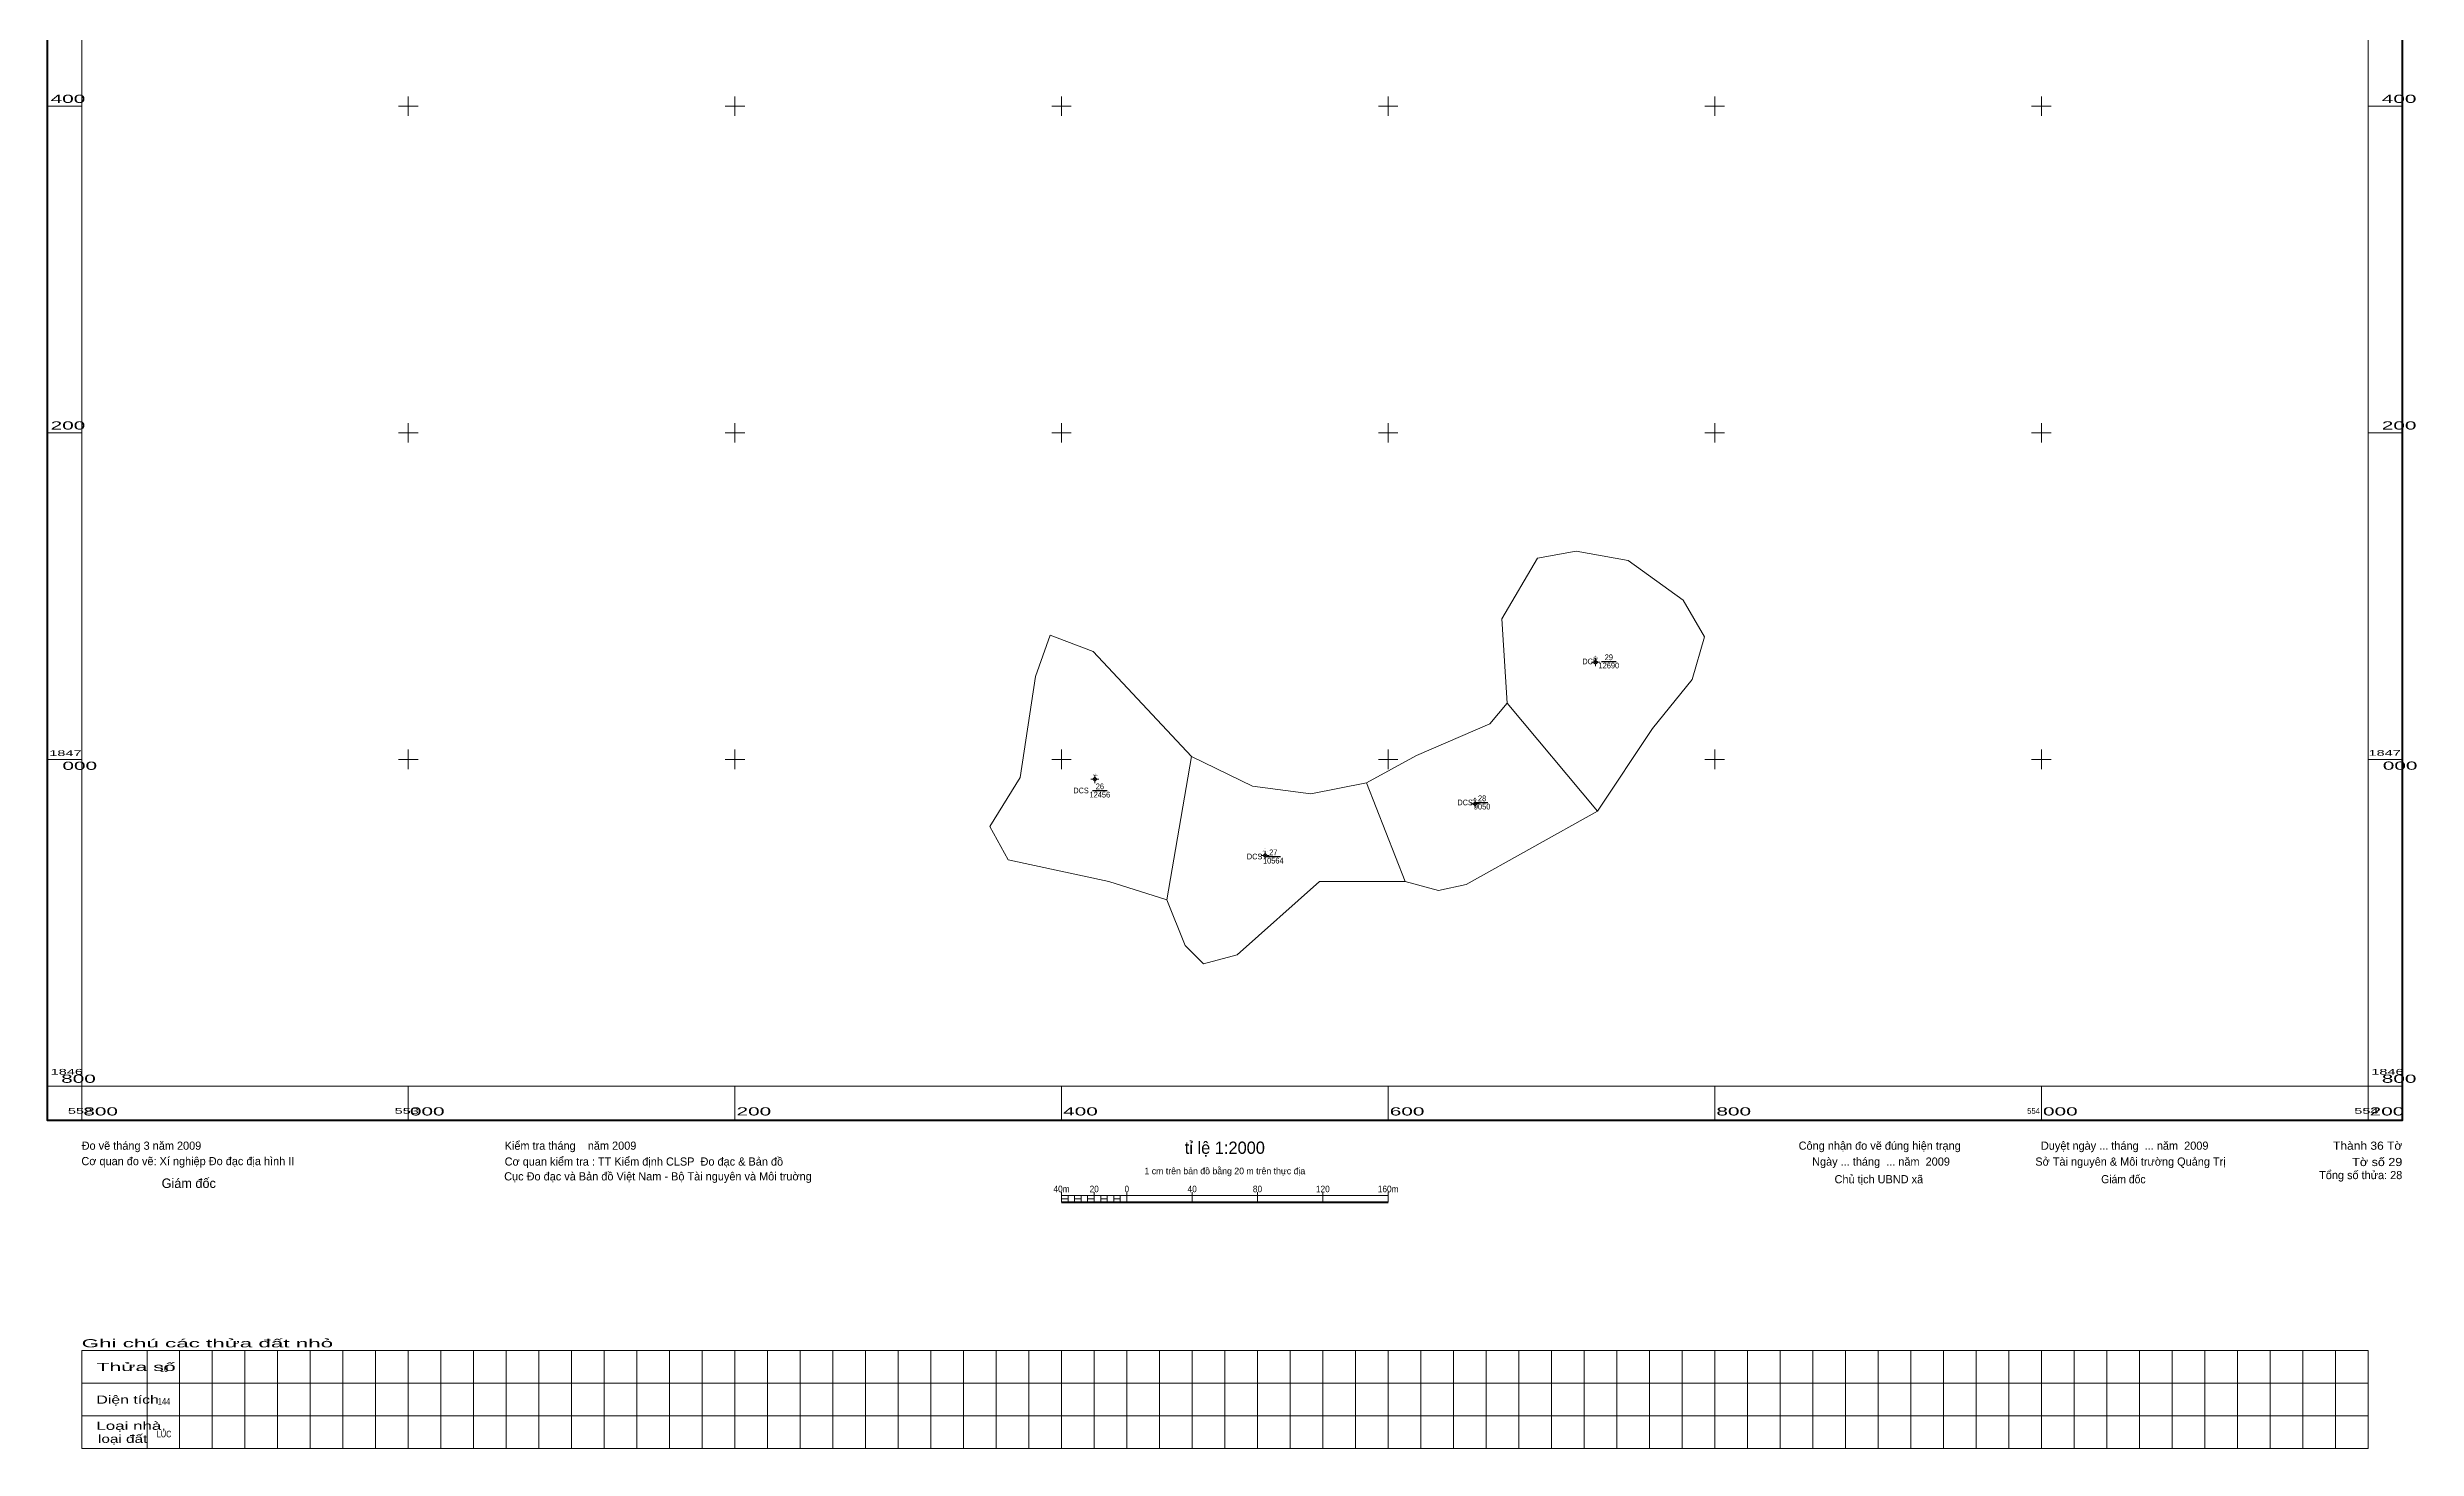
# Model space of a CAD drawing. Header units: metres. Extents: x 552779 to 554237, y 1846578 to 1848294.
# Drawn here: x 552779 to 554230, y 1846578 to 1847436 of the extents above; entities that cross this region are included whole.
import ezdxf
from ezdxf.enums import TextEntityAlignment as Align

# ---------------------------------------------------------------- set-up
doc = ezdxf.new("R2010")
doc.units = ezdxf.units.M
doc.header["$LTSCALE"] = 0.16
for name, color, linetype, lineweight in [('10', 7, 'Continuous', 13), ('11', 7, 'Continuous', 13), ('13', 7, 'Continuous', 25), ('63', 7, 'Continuous', 13)]:
    doc.layers.add(name, color=color, linetype=linetype, lineweight=lineweight)
doc.layers.add('15', color=7, linetype='Continuous')

msp = doc.modelspace()

# ---------------------------------------------------------------- hatches: boundary and pattern name
at = {"layer": '11'}
for points in [[(553727.3495, 1847059.58, 1), (553726.7495, 1847059.58, 1)], [(553420.6695, 1846987.88, 1), (553420.0695, 1846987.88, 1)], [(553653.4795, 1846972.85, 1), (553652.8795, 1846972.85, 1)], [(553524.9895, 1846941.24, 1), (553524.3895, 1846941.24, 1)]]:
    msp.add_hatch(color=256, dxfattribs=at).paths.add_polyline_path(points)

# ---------------------------------------------------------------- linework, layer by layer
at = {"layer": '10'}
for p, q in [((553672.8, 1847034.41), (553728.18, 1846968.39)), ((553586.65, 1846985.68), (553610.36, 1846925.34))]:
    msp.add_line(p, q, dxfattribs=at)
for points in [[(553728.18, 1846968.39), (553761.84, 1847018.92), (553786.16, 1847048.86), (553793.64, 1847075.07), (553780.55, 1847097.52), (553746.88, 1847121.85), (553715.09, 1847127.47), (553691.39, 1847123.24), (553669.67, 1847086.14), (553672.8, 1847034.41)], [(553464.49, 1846914.11), (553428.95, 1846925.34), (553367.24, 1846938.44), (553356.02, 1846959.03), (553374.72, 1846988.98), (553384.07, 1847050.74), (553393.1, 1847076.09), (553419.4, 1847066.14), (553479.6, 1847001.88)], [(553672.8, 1847034.41), (553662.3, 1847021.78), (553617.26, 1847002.39), (553586.65, 1846985.68)], [(553586.65, 1846985.68), (553552.6, 1846978.99), (553517.02, 1846983.55), (553479.6, 1847001.88), (553464.49, 1846914.11)], [(553610.36, 1846925.34), (553630.93, 1846919.73), (553647.76, 1846923.47), (553728.18, 1846968.39)], [(553464.49, 1846914.11), (553475.71, 1846886.04), (553486.93, 1846874.81), (553507.5, 1846880.43), (553558, 1846925.34), (553610.36, 1846925.34)]]:
    msp.add_lwpolyline(points, dxfattribs=at)
at = {"layer": '11'}
for p, q in [((553725.8, 1847059.58), (553724.55, 1847059.58)), ((553727.05, 1847062.08), (553727.05, 1847060.83)), ((553727.05, 1847058.33), (553727.05, 1847057.08)), ((553729.55, 1847059.58), (553728.3, 1847059.58)), ((553419.12, 1846987.88), (553417.87, 1846987.88)), ((553420.37, 1846990.38), (553420.37, 1846989.13)), ((553420.37, 1846986.63), (553420.37, 1846985.38)), ((553422.87, 1846987.88), (553421.62, 1846987.88)), ((553651.93, 1846972.85), (553650.68, 1846972.85)), ((553653.18, 1846975.35), (553653.18, 1846974.1)), ((553653.18, 1846971.6), (553653.18, 1846970.35)), ((553655.68, 1846972.85), (553654.43, 1846972.85)), ((553523.44, 1846941.24), (553522.19, 1846941.24)), ((553524.69, 1846943.74), (553524.69, 1846942.49)), ((553524.69, 1846939.99), (553524.69, 1846938.74)), ((553527.19, 1846941.24), (553525.94, 1846941.24))]:
    msp.add_line(p, q, dxfattribs=at)
for points in [[(553727.05, 1847060.83), (553725.8, 1847059.58), (553727.05, 1847058.33), (553728.3, 1847059.58)], [(553420.37, 1846989.13), (553419.12, 1846987.88), (553420.37, 1846986.63), (553421.62, 1846987.88)], [(553653.18, 1846974.1), (553651.93, 1846972.85), (553653.18, 1846971.6), (553654.43, 1846972.85)], [(553524.69, 1846942.49), (553523.44, 1846941.24), (553524.69, 1846939.99), (553525.94, 1846941.24)]]:
    msp.add_lwpolyline(points, close=True, dxfattribs=at)
for centre in [(553727.0495, 1847059.58), (553420.3695, 1846987.88), (553653.1795, 1846972.85), (553524.6895, 1846941.24)]:
    msp.add_circle(centre, 0.3, dxfattribs=at)
at = {"layer": '13'}
for p, q in [((553730.71, 1847060.02), (553739.55, 1847060.02)), ((553419.03, 1846980.98), (553427.93, 1846980.98)), ((553653.98, 1846973.65), (553661.06, 1846973.65)), ((553525.29, 1846940.55), (553534.08, 1846940.55))]:
    msp.add_line(p, q, dxfattribs=at)
at = {"layer": '63'}
for p, q in [((553000, 1847394), (553000, 1847406)), ((553200, 1847394), (553200, 1847406)), ((553400, 1847394), (553400, 1847406)), ((553600, 1847394), (553600, 1847406)), ((553800, 1847394), (553800, 1847406)), ((554000, 1847394), (554000, 1847406)), ((552800, 1847400), (552779, 1847400)), ((552994, 1847400), (553006, 1847400)), ((553194, 1847400), (553206, 1847400)), ((553394, 1847400), (553406, 1847400)), ((553594, 1847400), (553606, 1847400)), ((553794, 1847400), (553806, 1847400)), ((553994, 1847400), (554006, 1847400)), ((554200, 1847400), (554221, 1847400)), ((552800, 1847200), (552779, 1847200)), ((552994, 1847200), (553006, 1847200)), ((553000, 1847194), (553000, 1847206)), ((553194, 1847200), (553206, 1847200)), ((553200, 1847194), (553200, 1847206)), ((553394, 1847200), (553406, 1847200)), ((553400, 1847194), (553400, 1847206)), ((553594, 1847200), (553606, 1847200)), ((553600, 1847194), (553600, 1847206)), ((553794, 1847200), (553806, 1847200)), ((553800, 1847194), (553800, 1847206)), ((553994, 1847200), (554006, 1847200)), ((554000, 1847194), (554000, 1847206)), ((554200, 1847200), (554221, 1847200)), ((552800, 1847000), (552779, 1847000)), ((552994, 1847000), (553006, 1847000)), ((553000, 1846994), (553000, 1847006)), ((553194, 1847000), (553206, 1847000)), ((553200, 1846994), (553200, 1847006)), ((553394, 1847000), (553406, 1847000)), ((553400, 1846994), (553400, 1847006)), ((553594, 1847000), (553606, 1847000)), ((553600, 1846994), (553600, 1847006)), ((553794, 1847000), (553806, 1847000)), ((553800, 1846994), (553800, 1847006)), ((553994, 1847000), (554006, 1847000)), ((554000, 1846994), (554000, 1847006)), ((554200, 1847000), (554221, 1847000)), ((552800, 1846800), (552779, 1846800)), ((552800, 1846800), (552800, 1846779)), ((553000, 1846800), (553000, 1846779)), ((553200, 1846800), (553200, 1846779)), ((553400, 1846800), (553400, 1846779)), ((553600, 1846800), (553600, 1846779)), ((553800, 1846800), (553800, 1846779)), ((554000, 1846800), (554000, 1846779)), ((554200, 1846800), (554200, 1846779)), ((554200, 1846800), (554221, 1846800)), ((553400, 1846729), (553400, 1846735)), ((553400, 1846733), (553600, 1846733)), ((553404, 1846729), (553404, 1846733)), ((553408, 1846729), (553408, 1846733)), ((553412, 1846729), (553412, 1846733)), ((553416, 1846729), (553416, 1846733)), ((553420, 1846729), (553420, 1846735)), ((553420, 1846729), (553420, 1846733)), ((553424, 1846729), (553424, 1846733)), ((553428, 1846729), (553428, 1846733)), ((553432, 1846729), (553432, 1846733)), ((553436, 1846729), (553436, 1846733)), ((553440, 1846729), (553440, 1846735)), ((553480, 1846729), (553480, 1846735)), ((553520, 1846729), (553520, 1846735)), ((553560, 1846729), (553560, 1846735)), ((553600, 1846729), (553600, 1846735)), ((552840, 1846638), (552840, 1846578)), ((552860, 1846638), (552860, 1846578)), ((552880, 1846638), (552880, 1846578)), ((552900, 1846638), (552900, 1846578)), ((552920, 1846638), (552920, 1846578)), ((552940, 1846638), (552940, 1846578)), ((552960, 1846638), (552960, 1846578)), ((552980, 1846638), (552980, 1846578)), ((553000, 1846638), (553000, 1846578)), ((553020, 1846638), (553020, 1846578)), ((553040, 1846638), (553040, 1846578)), ((553060, 1846638), (553060, 1846578)), ((553080, 1846638), (553080, 1846578)), ((553100, 1846638), (553100, 1846578)), ((553120, 1846638), (553120, 1846578)), ((553140, 1846638), (553140, 1846578)), ((553160, 1846638), (553160, 1846578)), ((553180, 1846638), (553180, 1846578)), ((553200, 1846638), (553200, 1846578)), ((553220, 1846638), (553220, 1846578)), ((553240, 1846638), (553240, 1846578)), ((553260, 1846638), (553260, 1846578)), ((553280, 1846638), (553280, 1846578)), ((553300, 1846638), (553300, 1846578)), ((553320, 1846638), (553320, 1846578)), ((553340, 1846638), (553340, 1846578)), ((553360, 1846638), (553360, 1846578)), ((553380, 1846638), (553380, 1846578)), ((553400, 1846638), (553400, 1846578)), ((553420, 1846638), (553420, 1846578)), ((553440, 1846638), (553440, 1846578)), ((553460, 1846638), (553460, 1846578)), ((553480, 1846638), (553480, 1846578)), ((553500, 1846638), (553500, 1846578)), ((553520, 1846638), (553520, 1846578)), ((553540, 1846638), (553540, 1846578)), ((553560, 1846638), (553560, 1846578)), ((553580, 1846638), (553580, 1846578)), ((553600, 1846638), (553600, 1846578)), ((553620, 1846638), (553620, 1846578)), ((553640, 1846638), (553640, 1846578)), ((553660, 1846638), (553660, 1846578)), ((553680, 1846638), (553680, 1846578)), ((553700, 1846638), (553700, 1846578)), ((553720, 1846638), (553720, 1846578)), ((553740, 1846638), (553740, 1846578)), ((553760, 1846638), (553760, 1846578)), ((553780, 1846638), (553780, 1846578)), ((553800, 1846638), (553800, 1846578)), ((553820, 1846638), (553820, 1846578)), ((553840, 1846638), (553840, 1846578)), ((553860, 1846638), (553860, 1846578)), ((553880, 1846638), (553880, 1846578)), ((553900, 1846638), (553900, 1846578)), ((553920, 1846638), (553920, 1846578)), ((553940, 1846638), (553940, 1846578)), ((553960, 1846638), (553960, 1846578)), ((553980, 1846638), (553980, 1846578)), ((554000, 1846638), (554000, 1846578)), ((554020, 1846638), (554020, 1846578)), ((554040, 1846638), (554040, 1846578)), ((554060, 1846638), (554060, 1846578)), ((554080, 1846638), (554080, 1846578)), ((554100, 1846638), (554100, 1846578)), ((554120, 1846638), (554120, 1846578)), ((554140, 1846638), (554140, 1846578)), ((554160, 1846638), (554160, 1846578)), ((554180, 1846638), (554180, 1846578)), ((552800, 1846618), (554200, 1846618)), ((552800, 1846598), (554200, 1846598))]:
    msp.add_line(p, q, dxfattribs=at)
at = {"layer": '63', "lineweight": 53}
msp.add_line((553400, 1846729), (553600, 1846729), dxfattribs=at)
at = {"layer": '63', "lineweight": 106}
msp.add_lwpolyline([(552779, 1848221), (554221, 1848221), (554221, 1846779), (552779, 1846779)], close=True, dxfattribs=at)
at = {"layer": '63'}
for points in [[(552800, 1848200), (554200, 1848200), (554200, 1846800), (552800, 1846800)], [(553400, 1846729), (553400, 1846731), (553404, 1846731), (553404, 1846729)], [(553408, 1846729), (553408, 1846731), (553412, 1846731), (553412, 1846729)], [(553416, 1846729), (553416, 1846731), (553420, 1846731), (553420, 1846729)], [(553424, 1846729), (553424, 1846731), (553428, 1846731), (553428, 1846729)], [(553432, 1846729), (553432, 1846731), (553436, 1846731), (553436, 1846729)], [(552800, 1846638), (554200, 1846638), (554200, 1846578), (552800, 1846578)]]:
    msp.add_lwpolyline(points, close=True, dxfattribs=at)

# ---------------------------------------------------------------- texts
at = {"layer": '13', "width": 0.8}
for p in [(553729.6, 1847058.27), (553417.92, 1846979.23), (553653.09, 1846971.9), (553524.19, 1846938.8)]:
    msp.add_text('DCS ', height=3.5, dxfattribs=at).set_placement(p, align=Align.RIGHT)
at = {"layer": '13', "width": 0.85}
for s, height, p in [('12690', 3.5, (553735.13, 1847055.74)), ('29', 3.5, (553735.13, 1847060.8)), ('26', 3.5, (553423.485, 1846981.76)), ('12456', 3.5, (553423.48, 1846976.7)), ('9050', 3.5, (553657.525, 1846969.37)), ('28', 3.5, (553657.515, 1846974.43)), ('10564', 3.5, (553529.675, 1846936.27)), ('27', 3.5, (553529.685, 1846941.33)), ('10', 4, (552850.45, 1846624.92)), ('144', 4, (552850.445, 1846604.92)), ('LUC', 4, (552850.45, 1846584.92))]:
    msp.add_text(s, height=height, dxfattribs=at).set_placement(p, align=Align.CENTER)
at = {"layer": '15'}
for s, p in [('Thôn Hoong', (553727.05, 1847061.78)), ('DCS', (553727.055, 1847062.74)), ('Thôn Hoong', (553420.37, 1846990.08)), ('DCS', (553420.375, 1846991.04)), ('26', (553420.37, 1846991.52)), ('Thôn Hoong', (553653.18, 1846975.05)), ('DCS', (553653.185, 1846976.01)), ('28', (553653.18, 1846976.49)), ('Thôn Hoong', (553524.69, 1846943.44)), ('DCS', (553524.695, 1846944.4)), ('27', (553524.685, 1846944.88))]:
    msp.add_text(s, height=0.4, dxfattribs=at).set_placement(p, align=Align.CENTER)
for s, width, p in [('UBND xã', 1.05, (553727.055, 1847062.26)), ('29', 0.95, (553727.055, 1847063.22)), ('UBND xã', 1.05, (553420.375, 1846990.56)), ('UBND xã', 1.05, (553653.185, 1846975.53)), ('UBND xã', 1.05, (553524.695, 1846943.92))]:
    msp.add_text(s, height=0.4, dxfattribs=dict(at, width=width)).set_placement(p, align=Align.CENTER)
at = {"layer": '63'}
for s, height, width, p in [('400', 5, 1.9, (552781, 1847402)), ('200', 5, 1.9, (552781, 1847202)), ('1847', 3.5, 1.9, (552780.15, 1847002.1)), ('000', 5, 1.9, (552788.22, 1846993.62)), ('1847', 3.5, 1.9, (554200.3, 1847002.22)), ('1846', 3.5, 1.9, (552781, 1846807)), ('1846', 3.5, 1.9, (554202, 1846807)), ('800', 5, 1.9, (552801, 1846782)), ('000', 5, 1.9, (553001, 1846782)), ('200', 5, 1.9, (553201, 1846782)), ('400', 5, 1.9, (553401, 1846782)), ('600', 5, 1.9, (553601, 1846782)), ('800', 5, 1.9, (553801, 1846782)), ('000', 5, 1.9, (554001, 1846782)), ('200', 5, 1.9, (554201, 1846782)), ('Giám đốc ', 5, 0.95, (554036.62, 1846740.46)), ('Ghi chú các thửa đất nhỏ', 5, 2.05, (552800, 1846640)), ('Thửa số', 5, 1.95, (552809, 1846625.5)), ('Diện tích', 5, 1.45, (552809, 1846605.5)), ('Loại nhà,', 5, 1.55, (552809, 1846589.5)), ('loại đất', 5, 1.4, (552810, 1846581.5))]:
    msp.add_text(s, height=height, dxfattribs=dict(at, width=width)).set_placement(p)
for s, height, width, p in [('400', 5, 1.9, (554229.64, 1847402)), ('200', 5, 1.9, (554229.64, 1847202)), ('000', 5, 1.9, (554230.26, 1846993.69)), ('800', 5, 1.9, (552808.64, 1846802)), ('800', 5, 1.9, (554229.64, 1846802)), ('552', 3.5, 1.9, (552806.39, 1846783)), ('553', 3.5, 1.9, (553006.45, 1846783)), ('554', 3.5, 0.95, (553999, 1846783)), ('554', 3.5, 1.9, (554206.42, 1846783)), ('Thành 36 Tờ', 5, 1.1, (554221, 1846761)), ('Tờ số 29', 5, 1.15, (554221, 1846751))]:
    msp.add_text(s, height=height, dxfattribs=dict(at, width=width)).set_placement(p, align=Align.RIGHT)
for s, height, p in [('Đo vẽ tháng 3 năm 2009', 5, (552800, 1846761)), ('Kiểm tra tháng    năm 2009', 5, (553059, 1846761)), ('Cơ quan đo vẽ: Xí nghiệp Đo đạc địa hình II', 5, (552799.83, 1846751.55)), ('Cơ quan kiểm tra : TT Kiểm định CLSP  Đo đạc & Bản đồ', 5, (553059, 1846751.29)), ('Ngày ... tháng  ... năm  2009', 5, (553859.61, 1846751.26)), ('Sở Tài nguyên & Môi trường Quảng Trị', 5, (553996.29, 1846751.26)), (' Giám đốc', 5.8, (552846.81, 1846737.59)), ('Cục Đo đạc và Bản đồ Việt Nam - Bộ Tài nguyên và Môi truờng', 5, (553058.72, 1846742.22)), ('Chủ tịch UBND xã', 5, (553873.35, 1846740.46))]:
    msp.add_text(s, height=height, dxfattribs=at).set_placement(p)
for s, height, p in [('tỉ lệ 1:2000', 7.5, (553500.005, 1846758.5)), ('Công nhận đo vẽ đúng hiện trạng', 5, (553901, 1846761)), ('Duyệt ngày ... tháng  ... năm  2009', 5, (554051, 1846761)), ('1 cm trên bản đồ bằng 20 m trên thực địa', 4, (553499.995, 1846746))]:
    msp.add_text(s, height=height, dxfattribs=at).set_placement(p, align=Align.CENTER)
for s, width, p in [('40m', 0.95, (553400, 1846735)), ('20', 0.95, (553420, 1846735)), ('0', 0.9, (553440, 1846735)), ('40', 0.95, (553480, 1846735)), ('80', 0.95, (553520, 1846735)), ('120', 0.95, (553559.995, 1846735)), ('160m', 0.95, (553600.005, 1846735))]:
    msp.add_text(s, height=4, dxfattribs=dict(at, width=width)).set_placement(p, align=Align.CENTER)
msp.add_text('Tổng số thửa: 28', height=5, dxfattribs=at).set_placement((554221, 1846743), align=Align.RIGHT)

doc.saveas('drawing.dxf')
